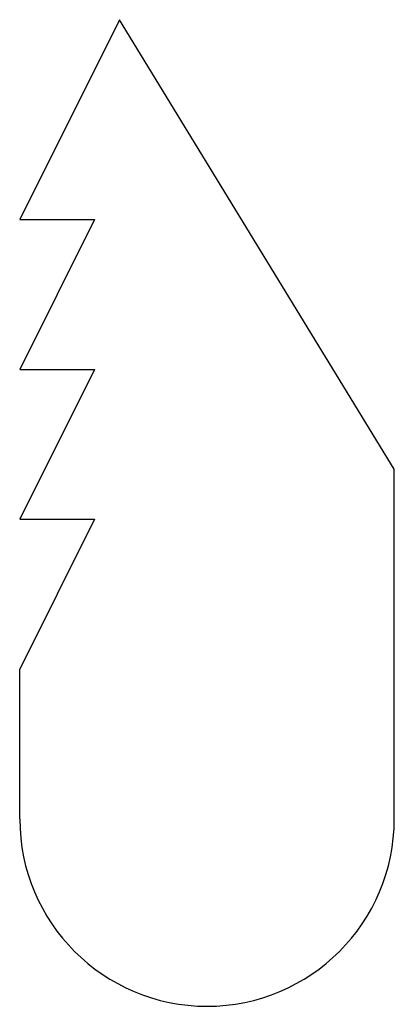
# Model space of a CAD drawing. Extents: x -95 to 0, y 664 to 914.
import ezdxf

# ---------------------------------------------------------------- set-up
doc = ezdxf.new("R2010")
doc.units = 0
doc.layers.get('0').update_dxf_attribs({"linetype": 'continuous'})

# ---------------------------------------------------------------- blocks, each defined once
blk = doc.blocks.new('SHAPE2DVIEW001')
at = {"color": 0}
for p, q in [((-69.85, 914.4), (-95.25, 863.6)), ((0, 800.1), (-69.85, 914.4)), ((-95.25, 863.6), (-76.2, 863.6)), ((-76.2, 863.6), (-95.25, 825.5)), ((-95.25, 825.5), (-76.2, 825.5)), ((-76.2, 825.5), (-95.25, 787.4)), ((0, 736.6), (0, 800.1)), ((-95.25, 787.4), (-76.2, 787.4)), ((-76.2, 787.4), (-95.25, 749.3)), ((-95.25, 711.2), (-95.25, 749.3)), ((0, 711.2), (0, 736.6))]:
    blk.add_line(p, q, dxfattribs=at)
blk.add_arc((-47.62, 711.2), 47.62, -180, 0, dxfattribs=at)

msp = doc.modelspace()

# ---------------------------------------------------------------- block references
at = {"color": 0}
msp.add_blockref('SHAPE2DVIEW001', (0, 0), dxfattribs=at)

doc.saveas('drawing.dxf')
